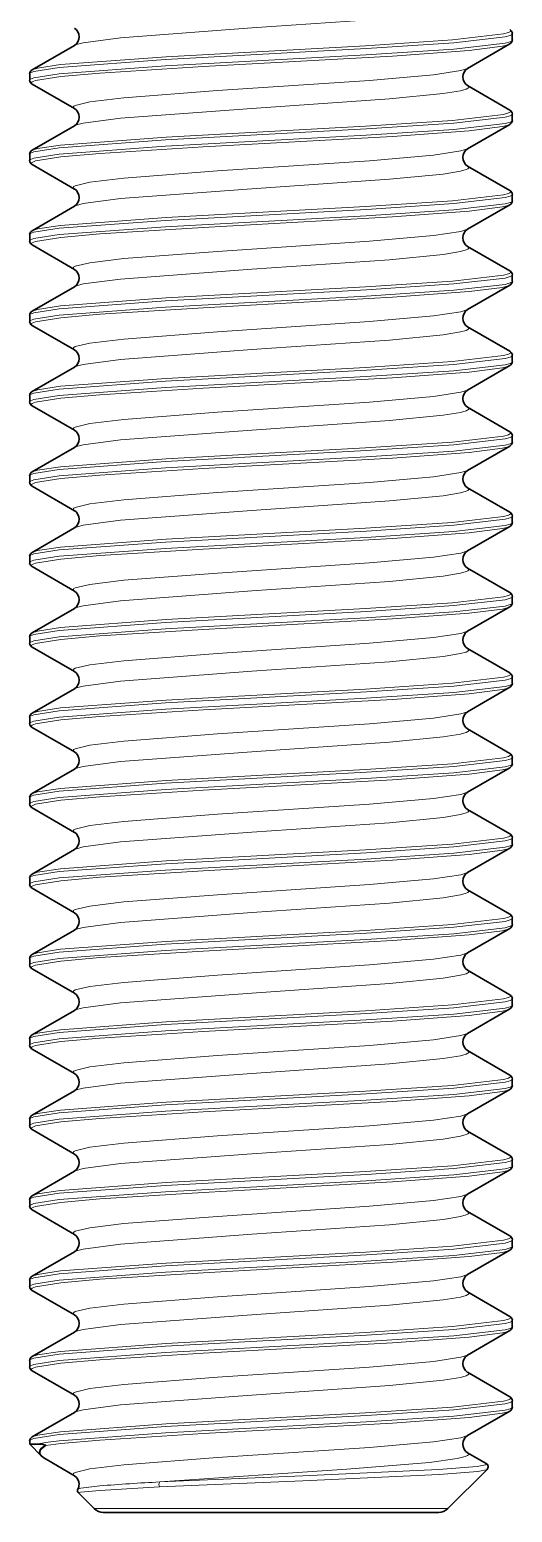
# Model space of a CAD drawing. Extents: x -131 to 1002, y -402 to 783.
# Drawn here: x 419.15 to 422.15, y 764.69 to 773.91 of the extents above; entities that cross this region are included whole.
import ezdxf

# ---------------------------------------------------------------- set-up
doc = ezdxf.new("R2010")
doc.units = 0

msp = doc.modelspace()

# ---------------------------------------------------------------- linework, layer by layer
at = {"color": 7, "lineweight": 35, "ltscale": 0.007571}
for p, q in [((419.1711, 773.6594), (419.433, 773.8114)), ((419.1711, 773.1594), (419.433, 773.3114)), ((419.1711, 772.6594), (419.433, 772.8114)), ((419.1711, 772.1594), (419.433, 772.3114)), ((419.1711, 771.6594), (419.433, 771.8114)), ((419.1711, 771.1594), (419.433, 771.3114)), ((419.1711, 770.6594), (419.433, 770.8114)), ((419.1711, 770.1594), (419.433, 770.3114)), ((419.1711, 769.6594), (419.433, 769.8114)), ((419.1711, 769.1594), (419.433, 769.3114)), ((419.1711, 768.6594), (419.433, 768.8114)), ((419.1711, 768.1594), (419.433, 768.3114)), ((419.1711, 767.6594), (419.433, 767.8114)), ((419.1711, 767.1594), (419.433, 767.3114)), ((419.1711, 766.6594), (419.433, 766.8114)), ((419.1711, 766.1594), (419.433, 766.3114)), ((419.1711, 765.6594), (419.433, 765.8114)), ((419.1711, 765.1594), (419.433, 765.3114))]:
    msp.add_line(p, q, dxfattribs=at)
at = {"color": 7, "lineweight": 35, "ltscale": 0.007572}
for p, q in [((422.1384, 773.8207), (421.8765, 773.6686)), ((419.1711, 773.5707), (419.433, 773.4186)), ((422.1384, 773.3207), (421.8765, 773.1686)), ((419.1711, 773.0707), (419.433, 772.9186)), ((422.1384, 772.8207), (421.8765, 772.6686)), ((419.1711, 772.5707), (419.433, 772.4186)), ((422.1384, 772.3207), (421.8765, 772.1686)), ((419.1711, 772.0707), (419.433, 771.9186)), ((422.1384, 771.8207), (421.8765, 771.6686)), ((419.1711, 771.5707), (419.433, 771.4186)), ((422.1384, 771.3207), (421.8765, 771.1686)), ((419.1711, 771.0707), (419.433, 770.9186)), ((422.1384, 770.8207), (421.8765, 770.6686)), ((419.1711, 770.5707), (419.433, 770.4186)), ((422.1384, 770.3207), (421.8765, 770.1686)), ((419.1711, 770.0707), (419.433, 769.9186)), ((422.1384, 769.8207), (421.8765, 769.6686)), ((419.1711, 769.5707), (419.433, 769.4186)), ((422.1384, 769.3207), (421.8765, 769.1686)), ((419.1711, 769.0707), (419.433, 768.9186)), ((422.1384, 768.8207), (421.8765, 768.6686)), ((419.1711, 768.5707), (419.433, 768.4186)), ((422.1384, 768.3207), (421.8765, 768.1686)), ((419.1711, 768.0707), (419.433, 767.9186)), ((422.1384, 767.8207), (421.8765, 767.6686)), ((419.1711, 767.5707), (419.433, 767.4186)), ((422.1384, 767.3207), (421.8765, 767.1686)), ((419.1711, 767.0707), (419.433, 766.9186)), ((422.1384, 766.8207), (421.8765, 766.6686)), ((419.1711, 766.5707), (419.433, 766.4186)), ((422.1384, 766.3207), (421.8765, 766.1686)), ((419.1711, 766.0707), (419.433, 765.9186)), ((422.1384, 765.8207), (421.8765, 765.6686)), ((419.1711, 765.5707), (419.433, 765.4186)), ((422.1384, 765.3207), (421.8765, 765.1686))]:
    msp.add_line(p, q, dxfattribs=at)
at = {"color": 7, "lineweight": 35, "ltscale": 0.000985718}
for p, q in [((422.1548, 773.8453), (422.1548, 773.8848)), ((419.1548, 773.5953), (419.1548, 773.6348)), ((422.1548, 773.3453), (422.1548, 773.3848)), ((419.1548, 773.0953), (419.1548, 773.1348)), ((422.1548, 772.8453), (422.1548, 772.8848)), ((419.1548, 772.5953), (419.1548, 772.6348)), ((422.1548, 772.3453), (422.1548, 772.3848)), ((419.1548, 772.0953), (419.1548, 772.1348)), ((422.1548, 771.8453), (422.1548, 771.8848)), ((419.1548, 771.5953), (419.1548, 771.6348)), ((422.1548, 771.3453), (422.1548, 771.3848)), ((419.1548, 771.0953), (419.1548, 771.1348)), ((422.1548, 770.8453), (422.1548, 770.8848)), ((419.1548, 770.5953), (419.1548, 770.6348)), ((422.1548, 770.3453), (422.1548, 770.3848)), ((419.1548, 770.0953), (419.1548, 770.1348)), ((422.1548, 769.8453), (422.1548, 769.8848)), ((419.1548, 769.5953), (419.1548, 769.6348)), ((422.1548, 769.3453), (422.1548, 769.3848)), ((419.1548, 769.0953), (419.1548, 769.1348)), ((422.1548, 768.8453), (422.1548, 768.8848)), ((419.1548, 768.5953), (419.1548, 768.6348)), ((422.1548, 768.3453), (422.1548, 768.3848)), ((419.1548, 768.0953), (419.1548, 768.1348)), ((422.1548, 767.8453), (422.1548, 767.8848)), ((419.1548, 767.5953), (419.1548, 767.6348)), ((422.1548, 767.3453), (422.1548, 767.3848)), ((419.1548, 767.0953), (419.1548, 767.1348)), ((422.1548, 766.8453), (422.1548, 766.8848)), ((419.1548, 766.5953), (419.1548, 766.6348)), ((422.1548, 766.3453), (422.1548, 766.3848)), ((419.1548, 766.0953), (419.1548, 766.1348)), ((422.1548, 765.8453), (422.1548, 765.8848)), ((419.1548, 765.5953), (419.1548, 765.6348)), ((422.1548, 765.3453), (422.1548, 765.3848))]:
    msp.add_line(p, q, dxfattribs=at)
at = {"color": 7, "lineweight": 35, "ltscale": 0.00757}
for p, q in [((422.1384, 773.4094), (421.8765, 773.5614)), ((422.1384, 772.9094), (421.8765, 773.0614)), ((422.1384, 772.4094), (421.8765, 772.5614)), ((422.1384, 771.9094), (421.8765, 772.0614)), ((422.1384, 771.4094), (421.8765, 771.5614)), ((422.1384, 770.9094), (421.8765, 771.0614)), ((422.1384, 770.4094), (421.8765, 770.5614)), ((422.1384, 769.9094), (421.8765, 770.0614)), ((422.1384, 769.4094), (421.8765, 769.5614)), ((422.1384, 768.9094), (421.8765, 769.0614)), ((422.1384, 768.4094), (421.8765, 768.5614)), ((422.1384, 767.9094), (421.8765, 768.0614)), ((422.1384, 767.4094), (421.8765, 767.5614)), ((422.1384, 766.9094), (421.8765, 767.0614)), ((422.1384, 766.4094), (421.8765, 766.5614)), ((422.1384, 765.9094), (421.8765, 766.0614)), ((422.1384, 765.4094), (421.8765, 765.5614))]:
    msp.add_line(p, q, dxfattribs=at)
at = {"color": 7, "lineweight": 35, "ltscale": 0.000491333}
msp.add_line((419.1548, 765.1151), (419.1548, 765.1347), dxfattribs=at)
at = {"color": 7, "lineweight": 35, "ltscale": 0.001141}
msp.add_line((419.2004, 765.1151), (419.1548, 765.1151), dxfattribs=at)
at = {"color": 7, "lineweight": 35, "ltscale": 0.002551}
msp.add_line((419.2269, 765.0429), (419.1548, 765.1151), dxfattribs=at)
at = {"color": 7, "lineweight": 35, "ltscale": 0.000131553}
msp.add_line((419.2561, 765.106), (419.252, 765.1093), dxfattribs=at)
at = {"color": 7, "lineweight": 13, "ltscale": 0.002306}
msp.add_line((419.3476, 765.1179), (419.2561, 765.106), dxfattribs=at)
at = {"color": 7, "lineweight": 35, "ltscale": 0.003329}
msp.add_line((421.9916, 764.9946), (421.8765, 765.0614), dxfattribs=at)
at = {"color": 7, "lineweight": 13, "ltscale": 0.000780081}
msp.add_line((419.2562, 765.0213), (419.231, 765.0397), dxfattribs=at)
at = {"color": 7, "lineweight": 35, "ltscale": 0.005112}
msp.add_line((419.2562, 765.0213), (419.4331, 764.9186), dxfattribs=at)
at = {"color": 7, "lineweight": 35, "ltscale": 0.008615}
msp.add_line((421.7539, 764.7142), (421.9976, 764.9579), dxfattribs=at)
at = {"color": 7, "lineweight": 35, "ltscale": 0.003435}
msp.add_line((419.5556, 764.7142), (419.4584, 764.8114), dxfattribs=at)
at = {"color": 7, "lineweight": 13, "ltscale": 0.009292}
msp.add_line((419.9618, 764.8486), (419.5907, 764.8275), dxfattribs=at)
at = {"color": 7, "lineweight": 13, "ltscale": 0.003365}
msp.add_line((419.6902, 764.7142), (419.5556, 764.7142), dxfattribs=at)
at = {"color": 7, "lineweight": 35, "ltscale": 0.003191}
msp.add_line((419.7398, 764.6908), (419.6122, 764.6908), dxfattribs=at)
at = {"color": 7, "lineweight": 13, "ltscale": 0.051594}
msp.add_line((421.7539, 764.7142), (419.6902, 764.7142), dxfattribs=at)
at = {"color": 7, "lineweight": 35, "ltscale": 0.04894}
msp.add_line((421.6974, 764.6908), (419.7398, 764.6908), dxfattribs=at)
at = {"color": 7, "lineweight": 13}
for points in [[(419.433, 773.8114), (419.4456, 773.817), (419.4878, 773.828), (419.72, 773.8588), (420.5349, 773.9198), (421.392, 773.9788), (421.7249, 774.0116), (421.8335, 774.0297), (421.8681, 774.0397), (421.8783, 774.0449), (421.8823, 774.0483), (421.8835, 774.05), (421.8841, 774.0526)], [(422.1447, 773.9021), (422.1442, 773.8999), (422.1432, 773.8984), (422.1397, 773.8955), (422.1308, 773.8912), (422.1, 773.8826), (421.7828, 773.8454), (421.2429, 773.8094), (420.0027, 773.741), (419.3467, 773.6918)], [(422.1548, 773.8848), (422.1542, 773.8826), (422.1532, 773.8811), (422.1497, 773.8782), (422.1408, 773.8739), (422.1099, 773.8652), (421.791, 773.8281), (421.2475, 773.7921), (419.9994, 773.7238), (419.3384, 773.6745)], [(422.1548, 773.8453), (422.1542, 773.8431), (422.1531, 773.8417), (422.1496, 773.8387), (422.1406, 773.8344), (422.1095, 773.8258), (421.7902, 773.7887), (421.2466, 773.7527), (419.999, 773.6843), (419.3384, 773.6351)], [(422.1384, 773.8207), (422.128, 773.816), (422.0927, 773.8069), (421.8866, 773.7805), (421.4104, 773.7454), (420.2324, 773.6802), (419.5903, 773.6397), (419.3476, 773.6179)], [(419.3384, 773.6745), (419.181, 773.6497), (419.1596, 773.6411), (419.1562, 773.6383), (419.1553, 773.6368), (419.1548, 773.6348)], [(419.3384, 773.6351), (419.1808, 773.6102), (419.1595, 773.6017), (419.1562, 773.5988), (419.1552, 773.5974), (419.1548, 773.5953)], [(419.3467, 773.6918), (419.2042, 773.6704), (419.1711, 773.6594)], [(419.4254, 773.4276), (419.4267, 773.4313), (419.4291, 773.4338), (419.4375, 773.4387), (419.5284, 773.4604), (419.7397, 773.4857), (420.3225, 773.5308), (421.2679, 773.5941), (421.664, 773.6292), (421.8351, 773.655), (421.8765, 773.6686)], [(419.3476, 773.6179), (419.1908, 773.5929), (419.1695, 773.5844), (419.1662, 773.5815), (419.1653, 773.5801), (419.1648, 773.578)], [(419.433, 773.3114), (419.4456, 773.317), (419.4878, 773.328), (419.72, 773.3588), (420.5349, 773.4198), (421.392, 773.4788), (421.7249, 773.5116), (421.8335, 773.5297), (421.8681, 773.5397), (421.8783, 773.5449), (421.8823, 773.5483), (421.8835, 773.55), (421.8841, 773.5526)], [(422.1548, 773.3848), (422.1542, 773.3826), (422.1532, 773.3811), (422.1497, 773.3782), (422.1408, 773.3739), (422.1099, 773.3652), (421.791, 773.3281), (421.2475, 773.2921), (419.9994, 773.2238), (419.3384, 773.1745)], [(422.1447, 773.4021), (422.1442, 773.3999), (422.1432, 773.3984), (422.1397, 773.3955), (422.1308, 773.3912), (422.1, 773.3826), (421.7828, 773.3454), (421.2429, 773.3094), (420.0027, 773.241), (419.3467, 773.1918)], [(422.1548, 773.3453), (422.1542, 773.3431), (422.1531, 773.3417), (422.1496, 773.3387), (422.1406, 773.3344), (422.1095, 773.3258), (421.7902, 773.2887), (421.2466, 773.2527), (419.999, 773.1843), (419.3384, 773.1351)], [(422.1384, 773.3207), (422.128, 773.316), (422.0927, 773.3069), (421.8866, 773.2805), (421.4104, 773.2454), (420.2324, 773.1802), (419.5903, 773.1397), (419.3476, 773.1179)], [(419.3384, 773.1745), (419.181, 773.1497), (419.1596, 773.1411), (419.1562, 773.1383), (419.1553, 773.1368), (419.1548, 773.1348)], [(419.3467, 773.1918), (419.2042, 773.1704), (419.1711, 773.1594)], [(419.4254, 772.9276), (419.4267, 772.9313), (419.4291, 772.9338), (419.4375, 772.9387), (419.5284, 772.9604), (419.7397, 772.9857), (420.3225, 773.0308), (421.2679, 773.0941), (421.664, 773.1292), (421.8351, 773.155), (421.8765, 773.1686)], [(419.3384, 773.1351), (419.1808, 773.1102), (419.1595, 773.1017), (419.1562, 773.0988), (419.1552, 773.0974), (419.1548, 773.0953)], [(419.3476, 773.1179), (419.1908, 773.0929), (419.1695, 773.0844), (419.1662, 773.0815), (419.1653, 773.0801), (419.1648, 773.078)], [(419.433, 772.8114), (419.4456, 772.817), (419.4878, 772.828), (419.72, 772.8588), (420.5349, 772.9198), (421.392, 772.9788), (421.7249, 773.0116), (421.8335, 773.0297), (421.8681, 773.0397), (421.8783, 773.0449), (421.8823, 773.0483), (421.8835, 773.05), (421.8841, 773.0526)], [(422.1447, 772.9021), (422.1442, 772.8999), (422.1432, 772.8984), (422.1397, 772.8955), (422.1308, 772.8912), (422.1, 772.8826), (421.7828, 772.8454), (421.2429, 772.8094), (420.0027, 772.741), (419.3467, 772.6918)], [(422.1548, 772.8848), (422.1542, 772.8826), (422.1532, 772.8811), (422.1497, 772.8782), (422.1408, 772.8739), (422.1099, 772.8652), (421.791, 772.8281), (421.2475, 772.7921), (419.9994, 772.7238), (419.3384, 772.6745)], [(422.1548, 772.8453), (422.1542, 772.8431), (422.1531, 772.8417), (422.1496, 772.8387), (422.1406, 772.8344), (422.1095, 772.8258), (421.7902, 772.7887), (421.2466, 772.7527), (419.999, 772.6843), (419.3384, 772.6351)], [(422.1384, 772.8207), (422.128, 772.816), (422.0927, 772.8069), (421.8866, 772.7805), (421.4104, 772.7454), (420.2324, 772.6802), (419.5903, 772.6397), (419.3476, 772.6179)], [(419.3384, 772.6745), (419.181, 772.6497), (419.1596, 772.6411), (419.1562, 772.6383), (419.1553, 772.6368), (419.1548, 772.6348)], [(419.3384, 772.6351), (419.1808, 772.6102), (419.1595, 772.6017), (419.1562, 772.5988), (419.1552, 772.5974), (419.1548, 772.5953)], [(419.3476, 772.6179), (419.1908, 772.5929), (419.1695, 772.5844), (419.1662, 772.5815), (419.1653, 772.5801), (419.1648, 772.578)], [(419.3467, 772.6918), (419.2042, 772.6704), (419.1711, 772.6594)], [(419.4254, 772.4276), (419.4267, 772.4313), (419.4291, 772.4338), (419.4375, 772.4387), (419.5284, 772.4604), (419.7397, 772.4857), (420.3225, 772.5308), (421.2679, 772.5941), (421.664, 772.6292), (421.8351, 772.655), (421.8765, 772.6686)], [(419.433, 772.3114), (419.4456, 772.317), (419.4878, 772.328), (419.72, 772.3588), (420.5349, 772.4198), (421.392, 772.4788), (421.7249, 772.5116), (421.8335, 772.5297), (421.8681, 772.5397), (421.8783, 772.5449), (421.8823, 772.5483), (421.8835, 772.55), (421.8841, 772.5526)], [(422.1548, 772.3848), (422.1542, 772.3826), (422.1532, 772.3811), (422.1497, 772.3782), (422.1408, 772.3739), (422.1099, 772.3652), (421.791, 772.3281), (421.2475, 772.2921), (419.9994, 772.2238), (419.3384, 772.1745)], [(422.1548, 772.3453), (422.1542, 772.3431), (422.1531, 772.3417), (422.1496, 772.3387), (422.1406, 772.3344), (422.1095, 772.3258), (421.7902, 772.2887), (421.2466, 772.2527), (419.999, 772.1843), (419.3384, 772.1351)], [(422.1447, 772.4021), (422.1442, 772.3999), (422.1432, 772.3984), (422.1397, 772.3955), (422.1308, 772.3912), (422.1, 772.3826), (421.7828, 772.3454), (421.2429, 772.3094), (420.0027, 772.241), (419.3467, 772.1918)], [(422.1384, 772.3207), (422.128, 772.316), (422.0927, 772.3069), (421.8866, 772.2805), (421.4104, 772.2454), (420.2324, 772.1802), (419.5903, 772.1397), (419.3476, 772.1179)], [(419.3384, 772.1745), (419.181, 772.1497), (419.1596, 772.1411), (419.1562, 772.1383), (419.1553, 772.1368), (419.1548, 772.1348)], [(419.3467, 772.1918), (419.2042, 772.1704), (419.1711, 772.1594)], [(419.4254, 771.9276), (419.4267, 771.9313), (419.4291, 771.9338), (419.4375, 771.9387), (419.5284, 771.9604), (419.7397, 771.9857), (420.3225, 772.0308), (421.2679, 772.0941), (421.664, 772.1292), (421.8351, 772.155), (421.8765, 772.1686)], [(419.3384, 772.1351), (419.1808, 772.1102), (419.1595, 772.1017), (419.1562, 772.0988), (419.1552, 772.0974), (419.1548, 772.0953)], [(419.3476, 772.1179), (419.1908, 772.0929), (419.1695, 772.0844), (419.1662, 772.0815), (419.1653, 772.0801), (419.1648, 772.078)], [(419.433, 771.8114), (419.4456, 771.817), (419.4878, 771.828), (419.72, 771.8588), (420.5349, 771.9198), (421.392, 771.9788), (421.7249, 772.0116), (421.8335, 772.0297), (421.8681, 772.0397), (421.8783, 772.0449), (421.8823, 772.0483), (421.8835, 772.05), (421.8841, 772.0526)], [(422.1548, 771.8848), (422.1542, 771.8826), (422.1532, 771.8811), (422.1497, 771.8782), (422.1408, 771.8739), (422.1099, 771.8652), (421.791, 771.8281), (421.2475, 771.7921), (419.9994, 771.7238), (419.3384, 771.6745)], [(422.1447, 771.9021), (422.1442, 771.8999), (422.1432, 771.8984), (422.1397, 771.8955), (422.1308, 771.8912), (422.1, 771.8826), (421.7828, 771.8454), (421.2429, 771.8094), (420.0027, 771.741), (419.3467, 771.6918)], [(422.1548, 771.8453), (422.1542, 771.8431), (422.1531, 771.8417), (422.1496, 771.8387), (422.1406, 771.8344), (422.1095, 771.8258), (421.7902, 771.7887), (421.2466, 771.7527), (419.999, 771.6843), (419.3384, 771.6351)], [(422.1384, 771.8207), (422.128, 771.816), (422.0927, 771.8069), (421.8866, 771.7805), (421.4104, 771.7454), (420.2324, 771.6802), (419.5903, 771.6397), (419.3476, 771.6179)], [(419.3467, 771.6918), (419.2042, 771.6704), (419.1711, 771.6594)], [(419.3384, 771.6745), (419.181, 771.6497), (419.1596, 771.6411), (419.1562, 771.6383), (419.1553, 771.6368), (419.1548, 771.6348)], [(419.3384, 771.6351), (419.1808, 771.6102), (419.1595, 771.6017), (419.1562, 771.5988), (419.1552, 771.5974), (419.1548, 771.5953)], [(419.3476, 771.6179), (419.1908, 771.5929), (419.1695, 771.5844), (419.1662, 771.5815), (419.1653, 771.5801), (419.1648, 771.578)], [(419.4254, 771.4276), (419.4267, 771.4313), (419.4291, 771.4338), (419.4375, 771.4387), (419.5284, 771.4604), (419.7397, 771.4857), (420.3225, 771.5308), (421.2679, 771.5941), (421.664, 771.6292), (421.8351, 771.655), (421.8765, 771.6686)], [(419.433, 771.3114), (419.4456, 771.317), (419.4878, 771.328), (419.72, 771.3588), (420.5349, 771.4198), (421.392, 771.4788), (421.7249, 771.5116), (421.8335, 771.5297), (421.8681, 771.5397), (421.8783, 771.5449), (421.8823, 771.5483), (421.8835, 771.55), (421.8841, 771.5526)], [(422.1548, 771.3848), (422.1542, 771.3826), (422.1532, 771.3811), (422.1497, 771.3782), (422.1408, 771.3739), (422.1099, 771.3652), (421.791, 771.3281), (421.2475, 771.2921), (419.9994, 771.2238), (419.3384, 771.1745)], [(422.1548, 771.3453), (422.1542, 771.3431), (422.1531, 771.3417), (422.1496, 771.3387), (422.1406, 771.3344), (422.1095, 771.3258), (421.7902, 771.2887), (421.2466, 771.2527), (419.999, 771.1843), (419.3384, 771.1351)], [(422.1447, 771.4021), (422.1442, 771.3999), (422.1432, 771.3984), (422.1397, 771.3955), (422.1308, 771.3912), (422.1, 771.3826), (421.7828, 771.3454), (421.2429, 771.3094), (420.0027, 771.241), (419.3467, 771.1918)], [(422.1384, 771.3207), (422.128, 771.316), (422.0927, 771.3069), (421.8866, 771.2805), (421.4104, 771.2454), (420.2324, 771.1802), (419.5903, 771.1397), (419.3476, 771.1179)], [(419.3384, 771.1745), (419.181, 771.1497), (419.1596, 771.1411), (419.1562, 771.1383), (419.1553, 771.1368), (419.1548, 771.1348)], [(419.3384, 771.1351), (419.1808, 771.1102), (419.1595, 771.1017), (419.1562, 771.0988), (419.1552, 771.0974), (419.1548, 771.0953)], [(419.3467, 771.1918), (419.2042, 771.1704), (419.1711, 771.1594)], [(419.4254, 770.9276), (419.4267, 770.9313), (419.4291, 770.9338), (419.4375, 770.9387), (419.5284, 770.9604), (419.7397, 770.9857), (420.3225, 771.0308), (421.2679, 771.0941), (421.664, 771.1292), (421.8351, 771.155), (421.8765, 771.1686)], [(419.3476, 771.1179), (419.1908, 771.0929), (419.1695, 771.0844), (419.1662, 771.0815), (419.1653, 771.0801), (419.1648, 771.078)], [(419.433, 770.8114), (419.4456, 770.817), (419.4878, 770.828), (419.72, 770.8588), (420.5349, 770.9198), (421.392, 770.9788), (421.7249, 771.0116), (421.8335, 771.0297), (421.8681, 771.0397), (421.8783, 771.0449), (421.8823, 771.0483), (421.8835, 771.05), (421.8841, 771.0526)], [(422.1548, 770.8848), (422.1542, 770.8826), (422.1532, 770.8811), (422.1497, 770.8782), (422.1408, 770.8739), (422.1099, 770.8652), (421.791, 770.8281), (421.2475, 770.7921), (419.9994, 770.7238), (419.3384, 770.6745)], [(422.1447, 770.9021), (422.1442, 770.8999), (422.1432, 770.8984), (422.1397, 770.8955), (422.1308, 770.8912), (422.1, 770.8826), (421.7828, 770.8454), (421.2429, 770.8094), (420.0027, 770.741), (419.3467, 770.6918)], [(422.1548, 770.8453), (422.1542, 770.8431), (422.1531, 770.8417), (422.1496, 770.8387), (422.1406, 770.8344), (422.1095, 770.8258), (421.7902, 770.7887), (421.2466, 770.7527), (419.999, 770.6843), (419.3384, 770.6351)], [(422.1384, 770.8207), (422.128, 770.816), (422.0927, 770.8069), (421.8866, 770.7805), (421.4104, 770.7454), (420.2324, 770.6802), (419.5903, 770.6397), (419.3476, 770.6179)], [(419.3384, 770.6745), (419.181, 770.6497), (419.1596, 770.6411), (419.1562, 770.6383), (419.1553, 770.6368), (419.1548, 770.6348)], [(419.3467, 770.6918), (419.2042, 770.6704), (419.1711, 770.6594)], [(419.3384, 770.6351), (419.1808, 770.6102), (419.1595, 770.6017), (419.1562, 770.5988), (419.1552, 770.5974), (419.1548, 770.5953)], [(419.3476, 770.6179), (419.1908, 770.5929), (419.1695, 770.5844), (419.1662, 770.5815), (419.1653, 770.5801), (419.1648, 770.578)], [(419.4254, 770.4276), (419.4267, 770.4313), (419.4291, 770.4338), (419.4375, 770.4387), (419.5284, 770.4604), (419.7397, 770.4857), (420.3225, 770.5308), (421.2679, 770.5941), (421.664, 770.6292), (421.8351, 770.655), (421.8765, 770.6686)], [(419.433, 770.3114), (419.4456, 770.317), (419.4878, 770.328), (419.72, 770.3588), (420.5349, 770.4198), (421.392, 770.4788), (421.7249, 770.5116), (421.8335, 770.5297), (421.8681, 770.5397), (421.8783, 770.5449), (421.8823, 770.5483), (421.8835, 770.55), (421.8841, 770.5526)], [(422.1447, 770.4021), (422.1442, 770.3999), (422.1432, 770.3984), (422.1397, 770.3955), (422.1308, 770.3912), (422.1, 770.3826), (421.7828, 770.3454), (421.2429, 770.3094), (420.0027, 770.241), (419.3467, 770.1918)], [(422.1548, 770.3848), (422.1542, 770.3826), (422.1532, 770.3811), (422.1497, 770.3782), (422.1408, 770.3739), (422.1099, 770.3652), (421.791, 770.3281), (421.2475, 770.2921), (419.9994, 770.2238), (419.3384, 770.1745)], [(422.1548, 770.3453), (422.1542, 770.3431), (422.1531, 770.3417), (422.1496, 770.3387), (422.1406, 770.3344), (422.1095, 770.3258), (421.7902, 770.2887), (421.2466, 770.2527), (419.999, 770.1843), (419.3384, 770.1351)], [(422.1384, 770.3207), (422.128, 770.316), (422.0927, 770.3069), (421.8866, 770.2805), (421.4104, 770.2454), (420.2324, 770.1802), (419.5903, 770.1397), (419.3476, 770.1179)], [(419.3384, 770.1745), (419.181, 770.1497), (419.1596, 770.1411), (419.1562, 770.1383), (419.1553, 770.1368), (419.1548, 770.1348)], [(419.3384, 770.1351), (419.1808, 770.1102), (419.1595, 770.1017), (419.1562, 770.0988), (419.1552, 770.0974), (419.1548, 770.0953)], [(419.3467, 770.1918), (419.2042, 770.1704), (419.1711, 770.1594)], [(419.4254, 769.9276), (419.4267, 769.9313), (419.4291, 769.9338), (419.4375, 769.9387), (419.5284, 769.9604), (419.7397, 769.9857), (420.3225, 770.0308), (421.2679, 770.0941), (421.664, 770.1292), (421.8351, 770.155), (421.8765, 770.1686)], [(419.3476, 770.1179), (419.1908, 770.0929), (419.1695, 770.0844), (419.1662, 770.0815), (419.1653, 770.0801), (419.1648, 770.078)], [(419.433, 769.8114), (419.4456, 769.817), (419.4878, 769.828), (419.72, 769.8588), (420.5349, 769.9198), (421.392, 769.9788), (421.7249, 770.0116), (421.8335, 770.0297), (421.8681, 770.0397), (421.8783, 770.0449), (421.8823, 770.0483), (421.8835, 770.05), (421.8841, 770.0526)], [(422.1548, 769.8848), (422.1542, 769.8826), (422.1532, 769.8811), (422.1497, 769.8782), (422.1408, 769.8739), (422.1099, 769.8652), (421.791, 769.8281), (421.2475, 769.7921), (419.9994, 769.7238), (419.3384, 769.6745)], [(422.1548, 769.8453), (422.1542, 769.8431), (422.1531, 769.8417), (422.1496, 769.8387), (422.1406, 769.8344), (422.1095, 769.8258), (421.7902, 769.7887), (421.2466, 769.7527), (419.999, 769.6843), (419.3384, 769.6351)], [(422.1447, 769.9021), (422.1442, 769.8999), (422.1432, 769.8984), (422.1397, 769.8955), (422.1308, 769.8912), (422.1, 769.8826), (421.7828, 769.8454), (421.2429, 769.8094), (420.0027, 769.741), (419.3467, 769.6918)], [(422.1384, 769.8207), (422.128, 769.816), (422.0927, 769.8069), (421.8866, 769.7805), (421.4104, 769.7454), (420.2324, 769.6802), (419.5903, 769.6397), (419.3476, 769.6179)], [(419.3384, 769.6745), (419.181, 769.6497), (419.1596, 769.6411), (419.1562, 769.6383), (419.1553, 769.6368), (419.1548, 769.6348)], [(419.3467, 769.6918), (419.2042, 769.6704), (419.1711, 769.6594)], [(419.4254, 769.4276), (419.4267, 769.4313), (419.4291, 769.4338), (419.4375, 769.4387), (419.5284, 769.4604), (419.7397, 769.4857), (420.3225, 769.5308), (421.2679, 769.5941), (421.664, 769.6292), (421.8351, 769.655), (421.8765, 769.6686)], [(419.3384, 769.6351), (419.1808, 769.6102), (419.1595, 769.6017), (419.1562, 769.5988), (419.1552, 769.5974), (419.1548, 769.5953)], [(419.3476, 769.6179), (419.1908, 769.5929), (419.1695, 769.5844), (419.1662, 769.5815), (419.1653, 769.5801), (419.1648, 769.578)], [(419.433, 769.3114), (419.4456, 769.317), (419.4878, 769.328), (419.72, 769.3588), (420.5349, 769.4198), (421.392, 769.4788), (421.7249, 769.5116), (421.8335, 769.5297), (421.8681, 769.5397), (421.8783, 769.5449), (421.8823, 769.5483), (421.8835, 769.55), (421.8841, 769.5526)], [(422.1548, 769.3848), (422.1542, 769.3826), (422.1532, 769.3811), (422.1497, 769.3782), (422.1408, 769.3739), (422.1099, 769.3652), (421.791, 769.3281), (421.2475, 769.2921), (419.9994, 769.2238), (419.3384, 769.1745)], [(422.1447, 769.4021), (422.1442, 769.3999), (422.1432, 769.3984), (422.1397, 769.3955), (422.1308, 769.3912), (422.1, 769.3826), (421.7828, 769.3454), (421.2429, 769.3094), (420.0027, 769.241), (419.3467, 769.1918)], [(422.1548, 769.3453), (422.1542, 769.3431), (422.1531, 769.3417), (422.1496, 769.3387), (422.1406, 769.3344), (422.1095, 769.3258), (421.7902, 769.2887), (421.2466, 769.2527), (419.999, 769.1843), (419.3384, 769.1351)], [(422.1384, 769.3207), (422.128, 769.316), (422.0927, 769.3069), (421.8866, 769.2805), (421.4104, 769.2454), (420.2324, 769.1802), (419.5903, 769.1397), (419.3476, 769.1179)], [(419.3384, 769.1745), (419.181, 769.1497), (419.1596, 769.1411), (419.1562, 769.1383), (419.1553, 769.1368), (419.1548, 769.1348)], [(419.3384, 769.1351), (419.1808, 769.1102), (419.1595, 769.1017), (419.1562, 769.0988), (419.1552, 769.0974), (419.1548, 769.0953)], [(419.3476, 769.1179), (419.1908, 769.0929), (419.1695, 769.0844), (419.1662, 769.0815), (419.1653, 769.0801), (419.1648, 769.078)], [(419.3467, 769.1918), (419.2042, 769.1704), (419.1711, 769.1594)], [(419.4254, 768.9276), (419.4267, 768.9313), (419.4291, 768.9338), (419.4375, 768.9387), (419.5284, 768.9604), (419.7397, 768.9857), (420.3225, 769.0308), (421.2679, 769.0941), (421.664, 769.1292), (421.8351, 769.155), (421.8765, 769.1686)], [(419.433, 768.8114), (419.4456, 768.817), (419.4878, 768.828), (419.72, 768.8588), (420.5349, 768.9198), (421.392, 768.9788), (421.7249, 769.0116), (421.8335, 769.0297), (421.8681, 769.0397), (421.8783, 769.0449), (421.8823, 769.0483), (421.8835, 769.05), (421.8841, 769.0526)], [(422.1548, 768.8848), (422.1542, 768.8826), (422.1532, 768.8811), (422.1497, 768.8782), (422.1408, 768.8739), (422.1099, 768.8652), (421.791, 768.8281), (421.2475, 768.7921), (419.9994, 768.7238), (419.3384, 768.6745)], [(422.1548, 768.8453), (422.1542, 768.8431), (422.1531, 768.8417), (422.1496, 768.8387), (422.1406, 768.8344), (422.1095, 768.8258), (421.7902, 768.7887), (421.2466, 768.7527), (419.999, 768.6843), (419.3384, 768.6351)], [(422.1447, 768.9021), (422.1442, 768.8999), (422.1432, 768.8984), (422.1397, 768.8955), (422.1308, 768.8912), (422.1, 768.8826), (421.7828, 768.8454), (421.2429, 768.8094), (420.0027, 768.741), (419.3467, 768.6918)], [(422.1384, 768.8207), (422.128, 768.816), (422.0927, 768.8069), (421.8866, 768.7805), (421.4104, 768.7454), (420.2324, 768.6802), (419.5903, 768.6397), (419.3476, 768.6179)], [(419.3384, 768.6745), (419.181, 768.6497), (419.1596, 768.6411), (419.1562, 768.6383), (419.1553, 768.6368), (419.1548, 768.6348)], [(419.3467, 768.6918), (419.2042, 768.6704), (419.1711, 768.6594)], [(419.4254, 768.4276), (419.4267, 768.4313), (419.4291, 768.4338), (419.4375, 768.4387), (419.5284, 768.4604), (419.7397, 768.4857), (420.3225, 768.5308), (421.2679, 768.5941), (421.664, 768.6292), (421.8351, 768.655), (421.8765, 768.6686)], [(419.3384, 768.6351), (419.1808, 768.6102), (419.1595, 768.6017), (419.1562, 768.5988), (419.1552, 768.5974), (419.1548, 768.5953)], [(419.3476, 768.6179), (419.1908, 768.5929), (419.1695, 768.5844), (419.1662, 768.5815), (419.1653, 768.5801), (419.1648, 768.578)], [(419.433, 768.3114), (419.4456, 768.317), (419.4878, 768.328), (419.72, 768.3588), (420.5349, 768.4198), (421.392, 768.4788), (421.7249, 768.5116), (421.8335, 768.5297), (421.8681, 768.5397), (421.8783, 768.5449), (421.8823, 768.5483), (421.8835, 768.55), (421.8841, 768.5526)], [(422.1548, 768.3848), (422.1542, 768.3826), (422.1532, 768.3811), (422.1497, 768.3782), (422.1408, 768.3739), (422.1099, 768.3652), (421.791, 768.3281), (421.2475, 768.2921), (419.9994, 768.2238), (419.3384, 768.1745)], [(422.1447, 768.4021), (422.1442, 768.3999), (422.1432, 768.3984), (422.1397, 768.3955), (422.1308, 768.3912), (422.1, 768.3826), (421.7828, 768.3454), (421.2429, 768.3094), (420.0027, 768.241), (419.3467, 768.1918)], [(422.1548, 768.3453), (422.1542, 768.3431), (422.1531, 768.3417), (422.1496, 768.3387), (422.1406, 768.3344), (422.1095, 768.3258), (421.7902, 768.2887), (421.2466, 768.2527), (419.999, 768.1843), (419.3384, 768.1351)], [(422.1384, 768.3207), (422.128, 768.316), (422.0927, 768.3069), (421.8866, 768.2805), (421.4104, 768.2454), (420.2324, 768.1802), (419.5903, 768.1397), (419.3476, 768.1179)], [(419.3467, 768.1918), (419.2042, 768.1704), (419.1711, 768.1594)], [(419.3384, 768.1745), (419.181, 768.1497), (419.1596, 768.1411), (419.1562, 768.1383), (419.1553, 768.1368), (419.1548, 768.1348)], [(419.3384, 768.1351), (419.1808, 768.1102), (419.1595, 768.1017), (419.1562, 768.0988), (419.1552, 768.0974), (419.1548, 768.0953)], [(419.3476, 768.1179), (419.1908, 768.0929), (419.1695, 768.0844), (419.1662, 768.0815), (419.1653, 768.0801), (419.1648, 768.078)], [(419.4254, 767.9276), (419.4267, 767.9313), (419.4291, 767.9338), (419.4375, 767.9387), (419.5284, 767.9604), (419.7397, 767.9857), (420.3225, 768.0308), (421.2679, 768.0941), (421.664, 768.1292), (421.8351, 768.155), (421.8765, 768.1686)], [(419.433, 767.8114), (419.4456, 767.817), (419.4878, 767.828), (419.72, 767.8588), (420.5349, 767.9198), (421.392, 767.9788), (421.7249, 768.0116), (421.8335, 768.0297), (421.8681, 768.0397), (421.8783, 768.0449), (421.8823, 768.0483), (421.8835, 768.05), (421.8841, 768.0526)], [(422.1548, 767.8848), (422.1542, 767.8826), (422.1532, 767.8811), (422.1497, 767.8782), (422.1408, 767.8739), (422.1099, 767.8652), (421.791, 767.8281), (421.2475, 767.7921), (419.9994, 767.7238), (419.3384, 767.6745)], [(422.1548, 767.8453), (422.1542, 767.8431), (422.1531, 767.8417), (422.1496, 767.8387), (422.1406, 767.8344), (422.1095, 767.8258), (421.7902, 767.7887), (421.2466, 767.7527), (419.999, 767.6843), (419.3384, 767.6351)], [(422.1447, 767.9021), (422.1442, 767.8999), (422.1432, 767.8984), (422.1397, 767.8955), (422.1308, 767.8912), (422.1, 767.8826), (421.7828, 767.8454), (421.2429, 767.8094), (420.0027, 767.741), (419.3467, 767.6918)], [(422.1384, 767.8207), (422.128, 767.816), (422.0927, 767.8069), (421.8866, 767.7805), (421.4104, 767.7454), (420.2324, 767.6802), (419.5903, 767.6397), (419.3476, 767.6179)], [(419.3384, 767.6745), (419.181, 767.6497), (419.1596, 767.6411), (419.1562, 767.6383), (419.1553, 767.6368), (419.1548, 767.6348)], [(419.3384, 767.6351), (419.1808, 767.6102), (419.1595, 767.6017), (419.1562, 767.5988), (419.1552, 767.5974), (419.1548, 767.5953)], [(419.3467, 767.6918), (419.2042, 767.6704), (419.1711, 767.6594)], [(419.4254, 767.4276), (419.4267, 767.4313), (419.4291, 767.4338), (419.4375, 767.4387), (419.5284, 767.4604), (419.7397, 767.4857), (420.3225, 767.5308), (421.2679, 767.5941), (421.664, 767.6292), (421.8351, 767.655), (421.8765, 767.6686)], [(419.3476, 767.6179), (419.1908, 767.5929), (419.1695, 767.5844), (419.1662, 767.5815), (419.1653, 767.5801), (419.1648, 767.578)], [(419.433, 767.3114), (419.4456, 767.317), (419.4878, 767.328), (419.72, 767.3588), (420.5349, 767.4198), (421.392, 767.4788), (421.7249, 767.5116), (421.8335, 767.5297), (421.8681, 767.5397), (421.8783, 767.5449), (421.8823, 767.5483), (421.8835, 767.55), (421.8841, 767.5526)], [(422.1548, 767.3848), (422.1542, 767.3826), (422.1532, 767.3811), (422.1497, 767.3782), (422.1408, 767.3739), (422.1099, 767.3652), (421.791, 767.3281), (421.2475, 767.2921), (419.9994, 767.2238), (419.3384, 767.1745)], [(422.1447, 767.4021), (422.1442, 767.3999), (422.1432, 767.3984), (422.1397, 767.3955), (422.1308, 767.3912), (422.1, 767.3826), (421.7828, 767.3454), (421.2429, 767.3094), (420.0027, 767.241), (419.3467, 767.1918)], [(422.1548, 767.3453), (422.1542, 767.3431), (422.1531, 767.3417), (422.1496, 767.3387), (422.1406, 767.3344), (422.1095, 767.3258), (421.7902, 767.2887), (421.2466, 767.2527), (419.999, 767.1843), (419.3384, 767.1351)], [(422.1384, 767.3207), (422.128, 767.316), (422.0927, 767.3069), (421.8866, 767.2805), (421.4104, 767.2454), (420.2324, 767.1802), (419.5903, 767.1397), (419.3476, 767.1179)], [(419.3384, 767.1745), (419.181, 767.1497), (419.1596, 767.1411), (419.1562, 767.1383), (419.1553, 767.1368), (419.1548, 767.1348)], [(419.3467, 767.1918), (419.2042, 767.1704), (419.1711, 767.1594)], [(419.3384, 767.1351), (419.1808, 767.1102), (419.1595, 767.1017), (419.1562, 767.0988), (419.1552, 767.0974), (419.1548, 767.0953)], [(419.3476, 767.1179), (419.1908, 767.0929), (419.1695, 767.0844), (419.1662, 767.0815), (419.1653, 767.0801), (419.1648, 767.078)], [(419.4254, 766.9276), (419.4267, 766.9313), (419.4291, 766.9338), (419.4375, 766.9387), (419.5284, 766.9604), (419.7397, 766.9857), (420.3225, 767.0308), (421.2679, 767.0941), (421.664, 767.1292), (421.8351, 767.155), (421.8765, 767.1686)], [(419.433, 766.8114), (419.4456, 766.817), (419.4878, 766.828), (419.72, 766.8588), (420.5349, 766.9198), (421.392, 766.9788), (421.7249, 767.0116), (421.8335, 767.0297), (421.8681, 767.0397), (421.8783, 767.0449), (421.8823, 767.0483), (421.8835, 767.05), (421.8841, 767.0526)], [(422.1447, 766.9021), (422.1442, 766.8999), (422.1432, 766.8984), (422.1397, 766.8955), (422.1308, 766.8912), (422.1, 766.8826), (421.7828, 766.8454), (421.2429, 766.8094), (420.0027, 766.741), (419.3467, 766.6918)], [(422.1548, 766.8848), (422.1542, 766.8826), (422.1532, 766.8811), (422.1497, 766.8782), (422.1408, 766.8739), (422.1099, 766.8652), (421.791, 766.8281), (421.2475, 766.7921), (419.9994, 766.7238), (419.3384, 766.6745)], [(422.1548, 766.8453), (422.1542, 766.8431), (422.1531, 766.8417), (422.1496, 766.8387), (422.1406, 766.8344), (422.1095, 766.8258), (421.7902, 766.7887), (421.2466, 766.7527), (419.999, 766.6843), (419.3384, 766.6351)], [(422.1384, 766.8207), (422.128, 766.816), (422.0927, 766.8069), (421.8866, 766.7805), (421.4104, 766.7454), (420.2324, 766.6802), (419.5903, 766.6397), (419.3476, 766.6179)], [(419.3384, 766.6745), (419.181, 766.6497), (419.1596, 766.6411), (419.1562, 766.6383), (419.1553, 766.6368), (419.1548, 766.6348)], [(419.3384, 766.6351), (419.1808, 766.6102), (419.1595, 766.6017), (419.1562, 766.5988), (419.1552, 766.5974), (419.1548, 766.5953)], [(419.3476, 766.6179), (419.1908, 766.5929), (419.1695, 766.5844), (419.1662, 766.5815), (419.1653, 766.5801), (419.1648, 766.578)], [(419.3467, 766.6918), (419.2042, 766.6704), (419.1711, 766.6594)], [(419.4254, 766.4276), (419.4267, 766.4313), (419.4291, 766.4338), (419.4375, 766.4387), (419.5284, 766.4604), (419.7397, 766.4857), (420.3225, 766.5308), (421.2679, 766.5941), (421.664, 766.6292), (421.8351, 766.655), (421.8765, 766.6686)], [(419.433, 766.3114), (419.4456, 766.317), (419.4878, 766.328), (419.72, 766.3588), (420.5349, 766.4198), (421.392, 766.4788), (421.7249, 766.5116), (421.8335, 766.5297), (421.8681, 766.5397), (421.8783, 766.5449), (421.8823, 766.5483), (421.8835, 766.55), (421.8841, 766.5526)], [(422.1548, 766.3848), (422.1542, 766.3826), (422.1532, 766.3811), (422.1497, 766.3782), (422.1408, 766.3739), (422.1099, 766.3652), (421.791, 766.3281), (421.2475, 766.2921), (419.9994, 766.2238), (419.3384, 766.1745)], [(422.1548, 766.3453), (422.1542, 766.3431), (422.1531, 766.3417), (422.1496, 766.3387), (422.1406, 766.3344), (422.1095, 766.3258), (421.7902, 766.2887), (421.2466, 766.2527), (419.999, 766.1843), (419.3384, 766.1351)], [(422.1447, 766.4021), (422.1442, 766.3999), (422.1432, 766.3984), (422.1397, 766.3955), (422.1308, 766.3912), (422.1, 766.3826), (421.7828, 766.3454), (421.2429, 766.3094), (420.0027, 766.241), (419.3467, 766.1918)], [(422.1384, 766.3207), (422.128, 766.316), (422.0927, 766.3069), (421.8866, 766.2805), (421.4104, 766.2454), (420.2324, 766.1802), (419.5903, 766.1397), (419.3476, 766.1179)], [(419.3384, 766.1745), (419.181, 766.1497), (419.1596, 766.1411), (419.1562, 766.1383), (419.1553, 766.1368), (419.1548, 766.1348)], [(419.3467, 766.1918), (419.2042, 766.1704), (419.1711, 766.1594)], [(419.4254, 765.9276), (419.4267, 765.9313), (419.4291, 765.9338), (419.4375, 765.9387), (419.5284, 765.9604), (419.7397, 765.9857), (420.3225, 766.0308), (421.2679, 766.0941), (421.664, 766.1292), (421.8351, 766.155), (421.8765, 766.1686)], [(419.3384, 766.1351), (419.1808, 766.1102), (419.1595, 766.1017), (419.1562, 766.0988), (419.1552, 766.0974), (419.1548, 766.0953)], [(419.3476, 766.1179), (419.1908, 766.0929), (419.1695, 766.0844), (419.1662, 766.0815), (419.1653, 766.0801), (419.1648, 766.078)], [(419.433, 765.8114), (419.4456, 765.817), (419.4878, 765.828), (419.72, 765.8588), (420.5349, 765.9198), (421.392, 765.9788), (421.7249, 766.0116), (421.8335, 766.0297), (421.8681, 766.0397), (421.8783, 766.0449), (421.8823, 766.0483), (421.8835, 766.05), (421.8841, 766.0526)], [(422.1548, 765.8848), (422.1542, 765.8826), (422.1532, 765.8811), (422.1497, 765.8782), (422.1408, 765.8739), (422.1099, 765.8652), (421.791, 765.8281), (421.2475, 765.7921), (419.9994, 765.7238), (419.3384, 765.6745)], [(422.1447, 765.9021), (422.1442, 765.8999), (422.1432, 765.8984), (422.1397, 765.8955), (422.1308, 765.8912), (422.1, 765.8826), (421.7828, 765.8454), (421.2429, 765.8094), (420.0027, 765.741), (419.3467, 765.6918)], [(422.1548, 765.8453), (422.1542, 765.8431), (422.1531, 765.8417), (422.1496, 765.8387), (422.1406, 765.8344), (422.1095, 765.8258), (421.7902, 765.7887), (421.2466, 765.7527), (419.999, 765.6843), (419.3384, 765.6351)], [(422.1384, 765.8207), (422.128, 765.816), (422.0927, 765.8069), (421.8866, 765.7805), (421.4104, 765.7454), (420.2324, 765.6802), (419.5903, 765.6397), (419.3476, 765.6179)], [(419.3384, 765.6745), (419.181, 765.6497), (419.1596, 765.6411), (419.1562, 765.6383), (419.1553, 765.6368), (419.1548, 765.6348)], [(419.3384, 765.6351), (419.1808, 765.6102), (419.1595, 765.6017), (419.1562, 765.5988), (419.1552, 765.5974), (419.1548, 765.5953)], [(419.3476, 765.6179), (419.1908, 765.5929), (419.1695, 765.5844), (419.1662, 765.5815), (419.1653, 765.5801), (419.1648, 765.578)], [(419.3467, 765.6918), (419.2042, 765.6704), (419.1711, 765.6594)], [(419.4254, 765.4276), (419.4267, 765.4313), (419.4291, 765.4338), (419.4375, 765.4387), (419.5284, 765.4604), (419.7397, 765.4857), (420.3225, 765.5308), (421.2679, 765.5941), (421.664, 765.6292), (421.8351, 765.655), (421.8765, 765.6686)], [(419.433, 765.3114), (419.4456, 765.317), (419.4878, 765.328), (419.72, 765.3588), (420.5349, 765.4198), (421.392, 765.4788), (421.7249, 765.5116), (421.8335, 765.5297), (421.8681, 765.5397), (421.8783, 765.5449), (421.8823, 765.5483), (421.8835, 765.55), (421.8841, 765.5526)], [(422.1548, 765.3848), (422.1542, 765.3826), (422.1532, 765.3811), (422.1497, 765.3782), (422.1408, 765.3739), (422.1099, 765.3652), (421.791, 765.3281), (421.2475, 765.2921), (419.9994, 765.2238), (419.3384, 765.1745)], [(422.1548, 765.3453), (422.1542, 765.3431), (422.1531, 765.3417), (422.1496, 765.3387), (422.1406, 765.3344), (422.1095, 765.3258), (421.7902, 765.2887), (421.2466, 765.2527), (419.999, 765.1843), (419.3384, 765.1351)], [(422.1447, 765.4021), (422.1442, 765.3999), (422.1432, 765.3984), (422.1397, 765.3955), (422.1308, 765.3912), (422.1, 765.3826), (421.7828, 765.3454), (421.2429, 765.3094), (420.0027, 765.241), (419.3467, 765.1918)], [(422.1384, 765.3207), (422.128, 765.316), (422.0927, 765.3069), (421.8866, 765.2805), (421.4104, 765.2454), (420.2324, 765.1802), (419.5903, 765.1397), (419.3476, 765.1179)], [(419.3384, 765.1745), (419.181, 765.1497), (419.1596, 765.1411), (419.1562, 765.1383), (419.1553, 765.1368), (419.1548, 765.1348)], [(419.3467, 765.1918), (419.2042, 765.1704), (419.1711, 765.1594)], [(419.4254, 764.9276), (419.4267, 764.9313), (419.4291, 764.9338), (419.4375, 764.9387), (419.5284, 764.9604), (419.7397, 764.9857), (420.3225, 765.0308), (421.2679, 765.0941), (421.664, 765.1292), (421.8351, 765.155), (421.8765, 765.1686)], [(419.2269, 765.0429), (419.2165, 765.0577), (419.2147, 765.0651), (419.2179, 765.0798), (419.2252, 765.0897), (419.252, 765.1093)], [(419.231, 765.0397), (419.2207, 765.0545), (419.2189, 765.0619), (419.2221, 765.0767), (419.2294, 765.0865), (419.2561, 765.106)], [(419.9632, 764.88), (421.1263, 764.9589), (421.6403, 765.0016), (421.8112, 765.025), (421.862, 765.0374), (421.8772, 765.0441), (421.8816, 765.0475), (421.8839, 765.0508), (421.8841, 765.0526)], [(419.9618, 764.8486), (420.8536, 764.8866), (421.7008, 764.9253), (421.9405, 764.9449), (421.9927, 764.9551), (421.9965, 764.957), (421.9977, 764.9579)], [(419.9632, 764.88), (420.852, 764.918), (421.6968, 764.9567), (421.9362, 764.9763), (421.9885, 764.9866), (421.9935, 764.9894)], [(419.5899, 764.8553), (419.4721, 764.8416), (419.4571, 764.8374), (419.4545, 764.8353)], [(419.5907, 764.8275), (419.4709, 764.8161), (419.4612, 764.8139), (419.4589, 764.8129), (419.4584, 764.8114)]]:
    msp.add_lwpolyline(points, dxfattribs=at)
at = {"color": 7, "lineweight": 35}
for centre, radius, start, end in [((419.3982, 773.8661), 0.0632, 359.08201, 56.47445), ((422.1258, 773.8831), 0.0291, 3.41838, 64.56577), ((419.3982, 773.864), 0.0632, 303.52555, 0.91799), ((422.1259, 773.847), 0.0291, 295.47285, 356.59063), ((419.1837, 773.6331), 0.0291, 115.43423, 176.58162), ((421.9113, 773.6161), 0.0632, 123.52556, 180.91799), ((419.1837, 773.597), 0.0291, 183.40938, 244.52716), ((421.9113, 773.614), 0.0632, 179.08201, 236.47446), ((419.3982, 773.3661), 0.0632, 359.08201, 56.47445), ((419.3982, 773.364), 0.0632, 303.52554, 0.91799), ((422.1258, 773.3831), 0.0291, 3.41838, 64.56578), ((422.1259, 773.347), 0.0291, 295.47285, 356.59063), ((421.9113, 773.1161), 0.0632, 123.52554, 180.91799), ((419.1837, 773.1331), 0.0291, 115.43423, 176.58162), ((419.1837, 773.097), 0.0291, 183.40938, 244.52716), ((421.9113, 773.114), 0.0632, 179.08201, 236.47444), ((419.3982, 772.8661), 0.0632, 359.08201, 56.47445), ((422.1258, 772.8831), 0.0291, 3.41838, 64.56578), ((419.3982, 772.864), 0.0632, 303.52555, 0.91799), ((422.1259, 772.847), 0.0291, 295.47285, 356.59063), ((419.1837, 772.6331), 0.0291, 115.43423, 176.58162), ((421.9113, 772.6161), 0.0632, 123.52554, 180.91799), ((421.9113, 772.614), 0.0632, 179.08201, 236.47444), ((419.1837, 772.597), 0.0291, 183.40938, 244.52716), ((419.3982, 772.3661), 0.0632, 359.08201, 56.47445), ((419.3982, 772.364), 0.0632, 303.52555, 0.91799), ((422.1258, 772.3831), 0.0291, 3.41838, 64.56578), ((422.1259, 772.347), 0.0291, 295.47285, 356.59063), ((419.1837, 772.1331), 0.0291, 115.43423, 176.58162), ((421.9113, 772.1161), 0.0632, 123.52554, 180.91799), ((419.1837, 772.097), 0.0291, 183.40938, 244.52716), ((421.9113, 772.114), 0.0632, 179.08201, 236.47446), ((419.3982, 771.8661), 0.0632, 359.08201, 56.47445), ((422.1258, 771.8831), 0.0291, 3.41838, 64.56577), ((419.3982, 771.864), 0.0632, 303.52555, 0.91799), ((422.1259, 771.847), 0.0291, 295.47285, 356.59063), ((419.1837, 771.6331), 0.0291, 115.43423, 176.58162), ((419.1837, 771.597), 0.0291, 183.40938, 244.52716), ((421.9113, 771.6161), 0.0632, 123.52556, 180.91799), ((421.9113, 771.614), 0.0632, 179.08201, 236.47446), ((419.3982, 771.3661), 0.0632, 359.08201, 56.47445), ((419.3982, 771.364), 0.0632, 303.52555, 0.91799), ((422.1258, 771.3831), 0.0291, 3.41838, 64.56577), ((422.1259, 771.347), 0.0291, 295.47285, 356.59063), ((419.1837, 771.1331), 0.0291, 115.43423, 176.58162), ((421.9113, 771.1161), 0.0632, 123.52554, 180.91799), ((419.1837, 771.097), 0.0291, 183.40938, 244.52716), ((421.9113, 771.114), 0.0632, 179.08201, 236.47446), ((419.3982, 770.8661), 0.0632, 359.08201, 56.47445), ((419.3982, 770.864), 0.0632, 303.52555, 0.91799), ((422.1258, 770.8831), 0.0291, 3.41838, 64.56578), ((422.1259, 770.847), 0.0291, 295.47285, 356.59063), ((419.1837, 770.6331), 0.0291, 115.43423, 176.58162), ((419.1837, 770.597), 0.0291, 183.40938, 244.52716), ((421.9113, 770.6161), 0.0632, 123.52554, 180.91799), ((421.9113, 770.614), 0.0632, 179.08201, 236.47444), ((419.3982, 770.3661), 0.0632, 359.08201, 56.47445), ((422.1258, 770.3831), 0.0291, 3.41838, 64.56578), ((419.3982, 770.364), 0.0632, 303.52555, 0.91799), ((422.1259, 770.347), 0.0291, 295.47284, 356.59062), ((419.1837, 770.1331), 0.0291, 115.43423, 176.58162), ((421.9113, 770.1161), 0.0632, 123.52556, 180.91799), ((419.1837, 770.097), 0.0291, 183.40938, 244.52716), ((421.9113, 770.114), 0.0632, 179.08201, 236.47444), ((419.3982, 769.8661), 0.0632, 359.08201, 56.47445), ((419.3982, 769.864), 0.0632, 303.52555, 0.91799), ((422.1258, 769.8831), 0.0291, 3.41838, 64.56578), ((422.1259, 769.847), 0.0291, 295.47285, 356.59063), ((419.1837, 769.6331), 0.0291, 115.43423, 176.58162), ((421.9113, 769.6161), 0.0632, 123.52556, 180.91799), ((419.1837, 769.597), 0.0291, 183.40937, 244.52716), ((421.9113, 769.614), 0.0632, 179.08201, 236.47444), ((419.3982, 769.3661), 0.0632, 359.08201, 56.47445), ((422.1258, 769.3831), 0.0291, 3.41838, 64.56578), ((419.3982, 769.364), 0.0632, 303.52555, 0.91799), ((422.1259, 769.347), 0.0291, 295.47285, 356.59063), ((419.1837, 769.1331), 0.0291, 115.43423, 176.58162), ((421.9113, 769.1161), 0.0632, 123.52556, 180.91799), ((421.9113, 769.114), 0.0632, 179.08201, 236.47444), ((419.1837, 769.097), 0.0291, 183.40938, 244.52716), ((419.3982, 768.8661), 0.0632, 359.08201, 56.47445), ((419.3982, 768.864), 0.0632, 303.52555, 0.91799), ((422.1258, 768.8831), 0.0291, 3.41838, 64.56578), ((422.1259, 768.847), 0.0291, 295.47285, 356.59063), ((419.1837, 768.6331), 0.0291, 115.43423, 176.58162), ((421.9113, 768.6161), 0.0632, 123.52556, 180.91799), ((419.1837, 768.597), 0.0291, 183.40938, 244.52716), ((421.9113, 768.614), 0.0632, 179.08201, 236.47446), ((419.3982, 768.3661), 0.0632, 359.08201, 56.47445), ((422.1258, 768.3831), 0.0291, 3.41838, 64.56578), ((419.3982, 768.364), 0.0632, 303.52555, 0.91799), ((422.1259, 768.347), 0.0291, 295.47285, 356.59063), ((419.1837, 768.1331), 0.0291, 115.43423, 176.58162), ((419.1837, 768.097), 0.0291, 183.40938, 244.52716), ((421.9113, 768.1161), 0.0632, 123.52554, 180.91799), ((421.9113, 768.114), 0.0632, 179.08201, 236.47444), ((419.3982, 767.8661), 0.0632, 359.08201, 56.47445), ((422.1258, 767.8831), 0.0291, 3.41838, 64.56578), ((419.3982, 767.864), 0.0632, 303.52555, 0.91799), ((422.1259, 767.847), 0.0291, 295.47285, 356.59063), ((419.1837, 767.6331), 0.0291, 115.43423, 176.58162), ((421.9113, 767.6161), 0.0632, 123.52554, 180.91799), ((419.1837, 767.597), 0.0291, 183.40938, 244.52716), ((421.9113, 767.614), 0.0632, 179.08201, 236.47444), ((419.3982, 767.3661), 0.0632, 359.08201, 56.47445), ((419.3982, 767.364), 0.0632, 303.52555, 0.91799), ((422.1258, 767.3831), 0.0291, 3.41838, 64.56578), ((422.1259, 767.347), 0.0291, 295.47285, 356.59063), ((419.1837, 767.1331), 0.0291, 115.43423, 176.58162), ((419.1837, 767.097), 0.0291, 183.40938, 244.52716), ((421.9113, 767.1161), 0.0632, 123.52554, 180.91799), ((421.9113, 767.114), 0.0632, 179.08201, 236.47444), ((419.3982, 766.8661), 0.0632, 359.08201, 56.47445), ((422.1258, 766.8831), 0.0291, 3.41838, 64.56578), ((419.3982, 766.864), 0.0632, 303.52555, 0.91799), ((422.1259, 766.847), 0.0291, 295.47285, 356.59063), ((419.1837, 766.6331), 0.0291, 115.43423, 176.58162), ((421.9113, 766.6161), 0.0632, 123.52554, 180.91799), ((419.1837, 766.597), 0.0291, 183.40938, 244.52716), ((421.9113, 766.614), 0.0632, 179.08201, 236.47444), ((419.3982, 766.3661), 0.0632, 359.08201, 56.47445), ((419.3982, 766.364), 0.0632, 303.52555, 0.91799), ((422.1258, 766.3831), 0.0291, 3.41838, 64.56578), ((422.1259, 766.347), 0.0291, 295.47285, 356.59063), ((419.1837, 766.1331), 0.0291, 115.43423, 176.58162), ((421.9113, 766.1161), 0.0632, 123.52556, 180.91799), ((419.1837, 766.097), 0.0291, 183.40938, 244.52716), ((421.9113, 766.114), 0.0632, 179.08201, 236.47446), ((419.3982, 765.8661), 0.0632, 359.08201, 56.47445), ((422.1258, 765.8831), 0.0291, 3.41838, 64.56578), ((419.3982, 765.864), 0.0632, 303.52555, 0.91799), ((422.1259, 765.847), 0.0291, 295.47285, 356.59063), ((419.1837, 765.6331), 0.0291, 115.43423, 176.58162), ((421.9113, 765.6161), 0.0632, 123.52556, 180.91799), ((421.9113, 765.614), 0.0632, 179.08201, 236.47446), ((419.1837, 765.597), 0.0291, 183.40938, 244.52716), ((419.3982, 765.3661), 0.0632, 359.08201, 56.47445), ((419.3982, 765.364), 0.0632, 303.52555, 0.91799), ((422.1258, 765.3831), 0.0291, 3.41838, 64.56578), ((422.1259, 765.347), 0.0291, 295.47331, 356.58999), ((419.1837, 765.1331), 0.0291, 115.43423, 176.58162), ((421.9113, 765.1161), 0.0632, 123.52556, 180.91799), ((419.2119, 764.9728), 0.1424, 73.61493, 94.61705), ((421.9113, 765.114), 0.0632, 179.08201, 236.47444), ((419.3261, 765.1475), 0.1442, 226.50763, 241.0188), ((421.9814, 764.974), 0.0228, 315.32473, 63.66139), ((419.3982, 764.8661), 0.0632, 359.08437, 56.44977), ((419.4731, 764.8261), 0.0208, 153.60522, 225.10435), ((419.395, 764.8651), 0.0665, 333.48921, 0.00672), ((419.6122, 764.7708), 0.08, 225.00449, 269.99551), ((421.6974, 764.7708), 0.08, 270.00449, 314.99551)]:
    msp.add_arc(centre, radius, start, end, dxfattribs=at)
at = {"color": 7, "lineweight": 13}
for centre, radius, start, end in [((422.1349, 773.8997), 0.0103, 13.74382, 70.22059), ((419.1746, 773.5804), 0.0102, 193.6994, 250.15758), ((421.8722, 773.5497), 0.0124, 13.65803, 70.08421), ((419.4373, 773.4304), 0.0124, 193.65804, 250.08421), ((422.1349, 773.3997), 0.0103, 13.74382, 70.22059), ((419.1746, 773.0804), 0.0102, 193.6994, 250.15758), ((421.8722, 773.0497), 0.0124, 13.65804, 70.08421), ((419.4373, 772.9304), 0.0124, 193.65804, 250.08421), ((422.1349, 772.8997), 0.0103, 13.74382, 70.22059), ((419.1746, 772.5804), 0.0102, 193.6994, 250.15758), ((421.8722, 772.5497), 0.0124, 13.65804, 70.08421), ((419.4373, 772.4304), 0.0124, 193.65804, 250.08421), ((422.1349, 772.3997), 0.0103, 13.74382, 70.22059), ((419.1746, 772.0804), 0.0102, 193.6994, 250.15758), ((421.8722, 772.0497), 0.0124, 13.65804, 70.0842), ((419.4373, 771.9304), 0.0124, 193.65804, 250.0842), ((422.1349, 771.8997), 0.0103, 13.74382, 70.22059), ((419.1746, 771.5804), 0.0102, 193.69941, 250.15758), ((421.8722, 771.5497), 0.0124, 13.65803, 70.0842), ((419.4373, 771.4304), 0.0124, 193.65804, 250.0842), ((422.1349, 771.3997), 0.0103, 13.74382, 70.22059), ((419.1746, 771.0804), 0.0102, 193.6994, 250.15758), ((421.8722, 771.0497), 0.0124, 13.65804, 70.0842), ((419.4373, 770.9304), 0.0124, 193.65804, 250.08421), ((422.1349, 770.8997), 0.0103, 13.74382, 70.22059), ((419.1746, 770.5804), 0.0102, 193.6994, 250.15758), ((421.8722, 770.5497), 0.0124, 13.65803, 70.08421), ((419.4373, 770.4304), 0.0124, 193.65804, 250.08421), ((422.1349, 770.3997), 0.0103, 13.74382, 70.22059), ((419.1746, 770.0804), 0.0102, 193.6994, 250.15758), ((421.8722, 770.0497), 0.0124, 13.65804, 70.08421), ((419.4373, 769.9304), 0.0124, 193.65804, 250.08421), ((422.1349, 769.8997), 0.0103, 13.74382, 70.22059), ((419.1746, 769.5804), 0.0102, 193.6994, 250.15758), ((421.8722, 769.5497), 0.0124, 13.65804, 70.08421), ((419.4373, 769.4304), 0.0124, 193.65804, 250.08421), ((422.1349, 769.3997), 0.0103, 13.74382, 70.22059), ((419.1746, 769.0804), 0.0102, 193.6994, 250.15758), ((421.8722, 769.0497), 0.0124, 13.65804, 70.08421), ((419.4373, 768.9304), 0.0124, 193.65804, 250.08421), ((422.1349, 768.8997), 0.0103, 13.74382, 70.22059), ((419.1746, 768.5804), 0.0102, 193.6994, 250.15758), ((421.8722, 768.5497), 0.0124, 13.65803, 70.08421), ((419.4373, 768.4304), 0.0124, 193.65804, 250.08421), ((422.1349, 768.3997), 0.0103, 13.74382, 70.22059), ((419.1746, 768.0804), 0.0102, 193.6994, 250.15758), ((421.8722, 768.0497), 0.0124, 13.65804, 70.08421), ((419.4373, 767.9304), 0.0124, 193.65804, 250.08421), ((422.1349, 767.8997), 0.0103, 13.74382, 70.22059), ((419.1746, 767.5804), 0.0102, 193.6994, 250.15758), ((421.8722, 767.5497), 0.0124, 13.65804, 70.08421), ((419.4373, 767.4304), 0.0124, 193.65804, 250.08421), ((422.1349, 767.3997), 0.0103, 13.74382, 70.22059), ((419.1746, 767.0804), 0.0102, 193.6994, 250.15758), ((421.8722, 767.0497), 0.0124, 13.65804, 70.08421), ((419.4373, 766.9304), 0.0124, 193.65804, 250.08421), ((422.1349, 766.8997), 0.0103, 13.74382, 70.22059), ((419.1746, 766.5804), 0.0102, 193.6994, 250.15758), ((421.8722, 766.5497), 0.0124, 13.65804, 70.08421), ((419.4373, 766.4304), 0.0124, 193.65804, 250.08421), ((422.1349, 766.3997), 0.0103, 13.74382, 70.22059), ((419.1746, 766.0804), 0.0102, 193.6994, 250.15758), ((421.8722, 766.0497), 0.0124, 13.65804, 70.08421), ((419.4373, 765.9304), 0.0124, 193.65804, 250.08421), ((422.1349, 765.8997), 0.0103, 13.74382, 70.22059), ((419.1746, 765.5804), 0.0102, 193.6994, 250.15758), ((421.8722, 765.5497), 0.0124, 13.65804, 70.08421), ((419.4373, 765.4304), 0.0124, 193.65804, 250.08421), ((422.1349, 765.3997), 0.0103, 13.74382, 70.22059), ((419.4822, 763.6469), 1.4951, 95.52013, 100.86618), ((421.8722, 765.0497), 0.0124, 13.65804, 70.08421), ((421.9912, 764.9913), 0.00308, 318.91155, 83.17151), ((419.4373, 764.9304), 0.0124, 193.69033, 250.13024), ((420.7301, 750.2786), 14.6214, 93.00667, 94.47262), ((419.9868, 764.8635), 0.0291, 145.1127, 210.78362)]:
    msp.add_arc(centre, radius, start, end, dxfattribs=at)

doc.saveas('drawing.dxf')
